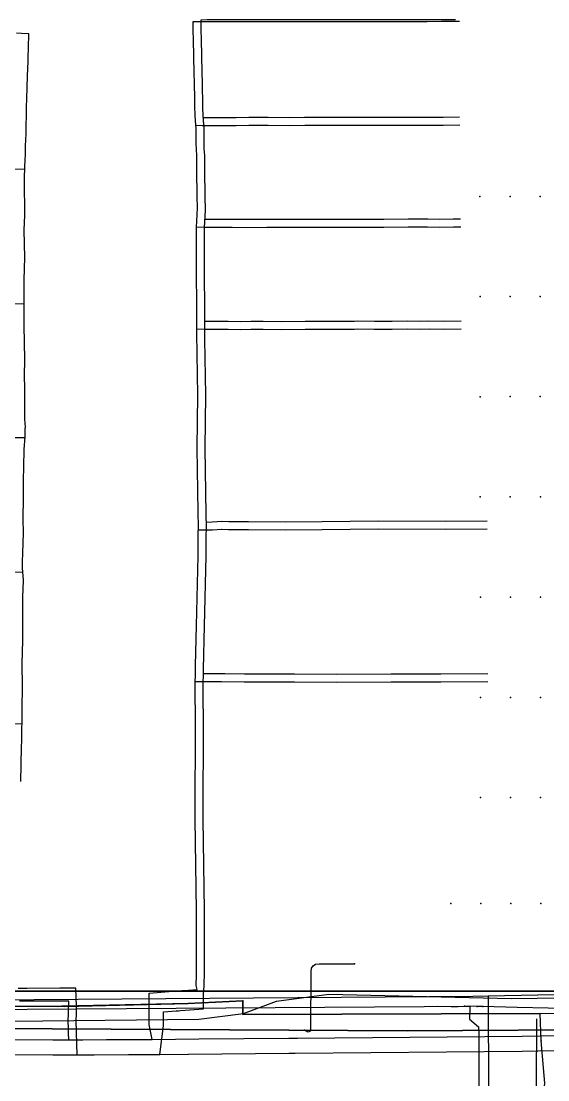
# Model space of a CAD drawing. Header units: metres. Extents: x -529 to 260, y -315 to 217.
# Drawn here: x -62.5 to -36.2, y 1.7 to 54.5 of the extents above; entities that cross this region are included whole.
import ezdxf

# ---------------------------------------------------------------- set-up
doc = ezdxf.new("R2010")
doc.units = ezdxf.units.M
for name, color, linetype, true_color in [('GM0772_ELS_Mantelbuis', 7, 'Continuous', 0x960000), ('KL1001_WAT_Appurtenance', 7, 'Continuous', 0x0000ff), ('KL1001_WAT_Waterleiding', 7, 'Continuous', 0x0000ff), ('KL1011_DAT_Duct', 7, 'Continuous', 0x00ff00), ('KL1011_DAT_Kabelbed', 7, 'Continuous', 0x00ff00), ('KL1011_DAT_Telecommunicatiekabel', 7, 'Continuous', 0x00ff00), ('KL1031_ELS_Appurtenance', 7, 'Continuous', 0x960000), ('KL1031_ELS_Elektriciteitskabel', 7, 'Continuous', 0x960000), ('KL1031_EMS_Elektriciteitskabel', 7, 'Continuous', 0xc80000), ('KL1031_GLD_Appurtenance', 7, 'Continuous', 0xffaf3c), ('KL1031_GLD_Mantelbuis', 7, 'Continuous', 0xffaf3c), ('KL1031_GLD_OlieGasChemicalienPijpleiding', 7, 'Continuous', 0xffaf3c), ('KL1049_DAT_Appurtenance', 7, 'Continuous', 0x00ff00), ('KL1049_DAT_Mantelbuis', 7, 'Continuous', 0x00ff00), ('KL1049_DAT_Telecommunicatiekabel', 7, 'Continuous', 0x00ff00), ('KL1051_DAT_Kabelbed', 7, 'Continuous', 0x00ff00), ('KL1233_WRM_ThermischePijpleiding', 7, 'Continuous', 0x008080)]:
    doc.layers.add(name, color=color, linetype=linetype, true_color=true_color)

msp = doc.modelspace()

# ---------------------------------------------------------------- linework, layer by layer
at = {"layer": 'GM0772_ELS_Mantelbuis', "linetype": 'CONTINUOUS'}
msp.add_lwpolyline([(-36.74, 4.751), (-36.796, -5.252)], dxfattribs=at)
at = {"layer": 'KL1001_WAT_Appurtenance'}
for p in [(-40.347, 5.369), (-39.703, 5.362), (-39.427, 5.354)]:
    msp.add_point(p, dxfattribs=at)
at = {"layer": 'KL1001_WAT_Waterleiding', "linetype": 'CONTINUOUS'}
for points in [[(-105.01, 4.978), (-103.031, 4.961), (-91.887, 5.034), (-74.583, 5.147), (-42.349, 5.358), (-41.68, 5.369), (-41.009, 5.367), (-40.651, 5.365), (-40.347, 5.369)], [(-40.347, 5.369), (-40.068, 5.372)], [(-40.068, 5.372), (-40.088, 4.728), (-39.648, 4.341), (-39.628, 3.943)], [(-39.703, 5.362), (-40.068, 5.372)], [(-39.427, 5.354), (-39.703, 5.362)], [(-22.492, 5.14), (-23.859, 5.137), (-24.518, 5.137), (-25.729, 5.138), (-26.554, 5.141), (-28.499, 5.152), (-29.207, 5.158), (-32.657, 5.202), (-33.698, 5.219), (-34.606, 5.237), (-37.715, 5.307), (-39.427, 5.354)], [(-39.628, 3.943), (-39.63, 1.965), (-39.776, -23.035), (-39.802, -26.542)]]:
    msp.add_lwpolyline(points, dxfattribs=at)
at = {"layer": 'KL1011_DAT_Duct', "linetype": 'CONTINUOUS'}
for points in [[(-50.93, 6.127), (-32.245, 6.127), (-32.245, 6.996)], [(-50.93, 6.127), (-32.245, 6.127), (-32.245, 6.996)], [(-74.037, 6.127), (-50.93, 6.127)], [(-74.037, 6.127), (-50.93, 6.127)]]:
    msp.add_lwpolyline(points, dxfattribs=at)
at = {"layer": 'KL1011_DAT_Kabelbed', "linetype": 'CONTINUOUS'}
for points in [[(-50.93, 6.127), (-32.245, 6.127), (-32.245, 6.996)], [(-74.037, 6.127), (-50.93, 6.127)]]:
    msp.add_lwpolyline(points, dxfattribs=at)
at = {"layer": 'KL1011_DAT_Telecommunicatiekabel', "linetype": 'CONTINUOUS'}
for points in [[(-50.93, 6.127), (-32.245, 6.127), (-32.245, 6.996), (-32.245, 6.127), (-50.93, 6.127), (-74.037, 6.127)], [(-50.93, 6.127), (-32.245, 6.127), (-32.245, 6.996), (-32.245, 6.127), (-50.93, 6.127), (-74.037, 6.127)], [(-50.93, 6.127), (-32.245, 6.127), (-32.245, 6.996), (-32.245, 6.127), (-50.93, 6.127), (-74.037, 6.127)], [(-50.93, 6.127), (-32.245, 6.127), (-32.245, 6.996), (-32.245, 6.127), (-50.93, 6.127), (-74.037, 6.127)], [(-50.93, 6.127), (-32.245, 6.127), (-32.245, 6.996), (-32.245, 6.127), (-50.93, 6.127), (-74.037, 6.127)], [(-50.93, 6.127), (-32.245, 6.127), (-32.245, 6.996), (-32.245, 6.127), (-50.93, 6.127), (-74.037, 6.127)], [(-50.93, 6.127), (-32.245, 6.127), (-32.245, 6.996), (-32.245, 6.127), (-50.93, 6.127), (-74.037, 6.127)], [(-50.93, 6.127), (-32.245, 6.127), (-32.245, 6.996), (-32.245, 6.127), (-50.93, 6.127), (-74.037, 6.127)], [(-50.93, 6.127), (-32.245, 6.127), (-32.245, 6.996), (-32.245, 6.127), (-50.93, 6.127), (-74.037, 6.127)], [(-50.93, 6.127), (-32.245, 6.127), (-32.245, 6.996), (-32.245, 6.127), (-50.93, 6.127), (-74.037, 6.127)], [(-50.93, 6.127), (-32.245, 6.127), (-32.245, 6.996), (-32.245, 6.127), (-50.93, 6.127), (-74.037, 6.127)], [(-50.93, 6.127), (-32.245, 6.127), (-32.245, 6.996), (-32.245, 6.127), (-50.93, 6.127), (-74.037, 6.127)], [(-50.93, 6.127), (-32.245, 6.127), (-32.245, 6.996), (-32.245, 6.127), (-50.93, 6.127), (-74.037, 6.127)], [(-50.93, 6.127), (-32.245, 6.127), (-32.245, 6.996), (-32.245, 6.127), (-50.93, 6.127), (-74.037, 6.127)], [(-50.93, 6.127), (-32.245, 6.127), (-32.245, 6.996), (-32.245, 6.127), (-50.93, 6.127), (-74.037, 6.127)], [(-50.93, 6.127), (-32.245, 6.127), (-32.245, 6.996), (-32.245, 6.127), (-50.93, 6.127), (-74.037, 6.127)], [(-50.93, 6.127), (-32.245, 6.127), (-32.245, 6.996), (-32.245, 6.127), (-50.93, 6.127), (-74.037, 6.127)], [(-50.93, 6.127), (-32.245, 6.127), (-32.245, 6.996), (-32.245, 6.127), (-50.93, 6.127), (-74.037, 6.127)], [(-50.93, 6.127), (-32.245, 6.127), (-32.245, 6.996), (-32.245, 6.127), (-50.93, 6.127), (-74.037, 6.127)], [(-50.93, 6.127), (-32.245, 6.127), (-32.245, 6.996), (-32.245, 6.127), (-50.93, 6.127), (-74.037, 6.127)], [(-50.93, 6.127), (-32.245, 6.127), (-32.245, 6.996), (-32.245, 6.127), (-50.93, 6.127), (-74.037, 6.127)], [(-50.93, 6.127), (-32.245, 6.127), (-32.245, 6.996), (-32.245, 6.127), (-50.93, 6.127), (-74.037, 6.127)], [(-50.93, 6.127), (-32.245, 6.127), (-32.245, 6.996), (-32.245, 6.127), (-50.93, 6.127), (-74.037, 6.127)], [(-50.93, 6.127), (-32.245, 6.127), (-32.245, 6.996), (-32.245, 6.127), (-50.93, 6.127), (-74.037, 6.127)], [(-50.93, 6.127), (-32.245, 6.127), (-32.245, 6.996), (-32.245, 6.127), (-50.93, 6.127), (-74.037, 6.127)], [(-50.93, 6.127), (-32.245, 6.127), (-32.245, 6.996), (-32.245, 6.127), (-50.93, 6.127), (-74.037, 6.127)], [(-50.93, 6.127), (-32.245, 6.127), (-32.245, 6.996), (-32.245, 6.127), (-50.93, 6.127), (-74.037, 6.127)], [(-74.037, 6.127), (-50.93, 6.127)], [(-74.037, 6.127), (-50.93, 6.127)], [(-74.037, 6.127), (-50.93, 6.127)], [(-74.037, 6.127), (-50.93, 6.127)], [(-74.037, 6.127), (-50.93, 6.127)], [(-74.037, 6.127), (-50.93, 6.127)], [(-74.037, 6.127), (-50.93, 6.127)], [(-74.037, 6.127), (-50.93, 6.127)], [(-74.037, 6.127), (-50.93, 6.127)], [(-74.037, 6.127), (-50.93, 6.127)], [(-74.037, 6.127), (-50.93, 6.127)], [(-74.037, 6.127), (-50.93, 6.127)], [(-74.037, 6.127), (-50.93, 6.127)], [(-74.037, 6.127), (-50.93, 6.127)], [(-74.037, 6.127), (-50.93, 6.127)], [(-74.037, 6.127), (-50.93, 6.127)], [(-74.037, 6.127), (-50.93, 6.127)], [(-74.037, 6.127), (-50.93, 6.127)], [(-74.037, 6.127), (-50.93, 6.127)], [(-74.037, 6.127), (-50.93, 6.127)], [(-74.037, 6.127), (-50.93, 6.127)], [(-74.037, 6.127), (-50.93, 6.127)], [(-74.037, 6.127), (-50.93, 6.127)], [(-74.037, 6.127), (-50.93, 6.127)], [(-74.037, 6.127), (-50.93, 6.127)], [(-74.037, 6.127), (-50.93, 6.127)], [(-74.037, 6.127), (-50.93, 6.127)]]:
    msp.add_lwpolyline(points, dxfattribs=at)
at = {"layer": 'KL1031_ELS_Appurtenance'}
for p in [(-39.568, 45.786), (-38.068, 45.787), (-36.568, 45.789), (-39.563, 40.791), (-38.063, 40.793), (-36.563, 40.794), (-39.557, 35.797), (-38.058, 35.798), (-36.558, 35.8), (-39.552, 30.792), (-38.053, 30.793), (-36.553, 30.794), (-39.547, 25.789), (-38.047, 25.791), (-36.547, 25.793), (-39.542, 20.787), (-38.042, 20.789), (-36.542, 20.79), (-39.537, 15.786), (-38.037, 15.788), (-36.537, 15.789), (-41.031, 10.5), (-39.531, 10.501), (-38.032, 10.502), (-36.532, 10.504), (-45.835, 7.496), (-48.336, 4.171)]:
    msp.add_point(p, dxfattribs=at)
at = {"layer": 'KL1031_ELS_Elektriciteitskabel', "linetype": 'CONTINUOUS'}
for points in [[(-159.298, 3.907), (-153.417, 3.983), (-135.502, 4.086), (-113.246, 4.04), (-85.13, 4.633), (-63.924, 4.258), (-43.209, 4.141), (-32.137, 4.207), (-8.408, 4.663), (15.142, 5.767), (39.363, 7.547), (65.962, 10.34), (84.955, 11.989)], [(-48.336, 4.171), (-48.159, 4.097), (-48.093, 4.106), (-48.047, 4.134), (-48.018, 4.181), (-48.009, 4.247), (-48.007, 7.097), (-47.982, 7.272), (-47.907, 7.397), (-47.783, 7.472), (-47.607, 7.497), (-45.835, 7.496)]]:
    msp.add_lwpolyline(points, dxfattribs=at)
at = {"layer": 'KL1031_EMS_Elektriciteitskabel', "linetype": 'CONTINUOUS'}
msp.add_lwpolyline([(-13.594, 4.564), (-32.137, 4.207), (-43.209, 4.141), (-63.924, 4.258), (-85.13, 4.633), (-113.246, 4.04), (-135.502, 4.086), (-153.417, 3.983), (-157.184, 3.608)], dxfattribs=at)
at = {"layer": 'KL1031_GLD_Appurtenance'}
msp.add_point((-39.141, 5.874), dxfattribs=at)
at = {"layer": 'KL1031_GLD_Mantelbuis', "linetype": 'CONTINUOUS'}
msp.add_lwpolyline([(-39.046, -22.62), (-39.132, 2.38)], dxfattribs=at)
at = {"layer": 'KL1031_GLD_OlieGasChemicalienPijpleiding', "linetype": 'CONTINUOUS'}
for points in [[(20.658, 7.082), (-38.344, 5.896), (-39.141, 5.874)], [(-142.643, -133.81), (-131.234, -129.294), (-129.302, -128.542), (-121.905, -125.585), (-35.274, -90.394), (-19.162, -83.909), (-18.15, -83.508), (-17.715, -82.92), (-15.295, -77.115), (-24.708, -54.247), (-31.558, -37.168), (-35.245, -28.212), (-36.43, -27), (-39.032, -26.977), (-39.141, 5.874)], [(-39.141, 5.874), (-39.917, 5.852), (-118.818, 5.261)]]:
    msp.add_lwpolyline(points, dxfattribs=at)
at = {"layer": 'KL1049_DAT_Appurtenance'}
for p in [(-51.407, 5.65), (-36.505, 3.647)]:
    msp.add_point(p, dxfattribs=at)
at = {"layer": 'KL1049_DAT_Mantelbuis', "linetype": 'CONTINUOUS'}
msp.add_lwpolyline([(-60.312, 5.362), (-54.151, 5.503)], dxfattribs=at)
at = {"layer": 'KL1049_DAT_Telecommunicatiekabel', "linetype": 'CONTINUOUS'}
for points in [[(-51.407, 5.65), (-54.151, 5.503), (-61.234, 5.366), (-71.272, 5.413), (-71.267, 4.622), (-81.279, 4.562), (-88.072, 4.521), (-97.011, 4.468), (-98.51, 4.459), (-123.361, 3.833), (-157.588, 3.627), (-157.936, 48.997), (-151.837, 49.033), (-143.085, 49.028)], [(-36.505, 3.647), (-36.566, 5.011), (-51.407, 4.959), (-51.407, 5.65), (-54.151, 5.503), (-61.234, 5.366), (-71.272, 5.413), (-71.267, 4.622), (-81.279, 4.562), (-88.072, 4.521), (-97.011, 4.468), (-98.51, 4.459), (-123.361, 3.833), (-123.374, 11.498)], [(-154.474, 3.646), (-123.361, 3.833), (-98.51, 4.459), (-97.011, 4.468), (-71.267, 4.622), (-71.272, 5.413), (-60.664, 5.363), (-54.151, 5.503), (-51.407, 5.65), (-51.407, 4.959), (-32.369, 5.026), (-28.876, 5.017), (-22.213, 4.904), (-16.073, 5.067), (-15.997, 5.063), (-15.768, 5.052), (-15.463, 5.038), (-11.83, 5.972), (-8.423, 6.255), (-8.429, 6.287)], [(-36.505, 3.647), (-36.566, 5.011), (-51.407, 4.959), (-51.407, 5.65), (-54.151, 5.503), (-60.312, 5.362), (-71.272, 5.413), (-71.267, 4.622), (-97.011, 4.468), (-98.51, 4.459)], [(-97.012, 4.468), (-71.267, 4.622), (-71.272, 5.413), (-60.312, 5.362), (-54.151, 5.503), (-51.407, 5.65), (-51.407, 4.959), (-36.566, 5.011), (-32.369, 5.026)], [(-51.407, 5.65), (-54.151, 5.503), (-60.312, 5.362), (-71.272, 5.413), (-71.267, 4.622), (-81.279, 4.562), (-81.278, 4.763)], [(-51.407, 5.65), (-54.151, 5.503), (-60.312, 5.362), (-71.272, 5.413), (-71.267, 4.622), (-81.279, 4.562), (-81.278, 4.763)], [(-51.407, 5.65), (-54.151, 5.503), (-60.312, 5.362), (-71.272, 5.413), (-71.267, 4.622), (-81.279, 4.562), (-81.278, 4.763)], [(-51.407, 5.65), (-54.151, 5.503), (-60.312, 5.362), (-71.272, 5.413), (-71.267, 4.622), (-81.279, 4.562), (-81.278, 4.763)], [(-51.407, 5.65), (-54.151, 5.503), (-60.312, 5.362), (-71.272, 5.413), (-71.267, 4.622), (-81.279, 4.562), (-81.278, 4.763)], [(-51.407, 5.65), (-54.151, 5.503), (-60.312, 5.362), (-71.272, 5.413), (-71.267, 4.622), (-81.279, 4.562), (-81.278, 4.763)], [(-51.407, 5.65), (-51.407, 4.959), (-33.74, 5.022), (-32.369, 5.026), (-28.876, 5.017), (-28.876, 5.181)], [(-51.407, 5.65), (-51.407, 4.959), (-33.74, 5.022), (-32.369, 5.026), (-28.876, 5.017), (-28.876, 5.181)], [(-51.407, 5.65), (-51.407, 4.959), (-33.74, 5.022), (-32.369, 5.026), (-28.876, 5.017), (-28.876, 5.181)], [(-51.407, 5.65), (-51.407, 4.959), (-33.74, 5.022), (-32.369, 5.026), (-28.876, 5.017), (-28.876, 5.181)], [(-51.407, 5.65), (-51.407, 4.959), (-33.74, 5.022), (-32.369, 5.026), (-28.876, 5.017), (-28.876, 5.181)], [(-51.407, 5.65), (-51.407, 4.959), (-33.74, 5.022), (-32.369, 5.026), (-28.876, 5.017), (-28.876, 5.181)], [(-51.407, 5.65), (-51.407, 4.959), (-33.74, 5.022), (-32.369, 5.026), (-28.876, 5.017), (-28.876, 5.181)], [(-51.407, 5.65), (-51.407, 4.959), (-33.74, 5.022), (-32.369, 5.026), (-28.876, 5.017), (-28.876, 5.181)], [(-51.407, 5.65), (-51.407, 4.959), (-33.74, 5.022), (-32.369, 5.026), (-28.876, 5.017), (-28.876, 5.181)], [(-51.407, 5.65), (-51.407, 4.959), (-33.74, 5.022), (-32.369, 5.026), (-28.876, 5.017), (-28.876, 5.181)], [(-51.407, 5.65), (-51.407, 4.959), (-33.74, 5.022), (-32.369, 5.026), (-28.876, 5.017), (-28.876, 5.181)], [(-51.407, 5.65), (-51.407, 4.959), (-33.74, 5.022), (-32.369, 5.026), (-28.876, 5.017), (-28.876, 5.181)], [(-36.505, 3.647), (-36.566, 5.011), (-51.407, 4.959), (-51.407, 5.65)], [(-51.407, 5.65), (-51.407, 4.959), (-33.74, 5.022), (-32.369, 5.026), (-28.876, 5.017), (-28.876, 5.181)], [(-83.51, -26.666), (-42.527, -26.554), (-42.122, -26.728), (-41.989, -27.053), (-42.032, -27.694), (-42.396, -30.443), (-42.153, -30.758), (-41.679, -30.864), (-41.39, -30.687), (-41.181, -30.227), (-41.313, -24.885), (-40.838, -21.136), (-40.362, -17.388), (-38.618, -11.379), (-37.753, -7.655), (-36.888, -3.93), (-36.336, 1.534), (-36.505, 3.647)]]:
    msp.add_lwpolyline(points, dxfattribs=at)
at = {"layer": 'KL1051_DAT_Kabelbed', "linetype": 'CONTINUOUS'}
msp.add_lwpolyline([(-62.969, 4.636), (-53.604, 4.736), (-51.387, 5.006), (-49.732, 5.629), (-47.117, 5.968), (-38.003, 5.765), (-31.502, 5.846), (-20.604, 5.872), (-14.901, 4.508), (-7.057, 4.559), (-5.469, 4.894), (-0.15, 7.948), (2.998, 8.586), (11.246, 8.645), (22.501, 8.628), (23.986, 8.625), (31.296, 8.72), (33.855, 8.992), (41.148, 9.614), (48.849, 10.181), (56.787, 10.553)], dxfattribs=at)
at = {"layer": 'KL1233_WRM_ThermischePijpleiding', "linetype": 'CONTINUOUS'}
for points in [[(-53.815, 50.647), (-53.814, 50.654), (-53.832, 51.459), (-53.838, 51.962), (-53.873, 53.614), (-53.891, 54.078), (-53.901, 54.524), (-53.543, 54.515), (-53.24, 54.516), (-52.599, 54.516), (-52.533, 54.516), (-52.462, 54.516), (-52.365, 54.517), (-51.615, 54.518), (-50.627, 54.519), (-49.278, 54.52), (-48.401, 54.521), (-46.1, 54.517), (-45.935, 54.524), (-44.544, 54.527), (-43.089, 54.528), (-42.199, 54.529), (-41.497, 54.531), (-40.595, 54.532)], [(-53.424, 51.089), (-53.431, 51.466), (-53.438, 51.97), (-53.473, 53.626), (-53.491, 54.09), (-53.497, 54.613), (-53.197, 54.614), (-52.676, 54.615), (-52.572, 54.614), (-52.571, 54.615), (-52.346, 54.615), (-51.679, 54.616), (-50.721, 54.617), (-49.272, 54.619), (-48.382, 54.619), (-46.019, 54.623), (-45.686, 54.624), (-44.4, 54.625), (-42.897, 54.627), (-42.173, 54.628), (-41.461, 54.628), (-40.796, 54.63)], [(-62.262, 48.317), (-62.228, 48.917), (-62.217, 50.25), (-62.198, 50.674), (-62.166, 51.802), (-62.141, 52.545), (-62.134, 52.748), (-62.134, 52.75), (-62.118, 53.208), (-62.111, 53.906), (-62.462, 53.928), (-62.713, 53.934)], [(-55.564, 2.971), (-55.38, 4.39), (-55.381, 4.497), (-55.382, 4.511), (-55.384, 5.088), (-54.746, 5.136), (-54.624, 5.146), (-54.522, 5.153), (-53.373, 5.24), (-53.374, 5.954), (-53.338, 6.384), (-53.325, 7.089), (-53.33, 8.933), (-53.33, 8.94), (-53.334, 10.146), (-53.399, 14.706), (-53.385, 19.635), (-53.396, 20.808), (-53.401, 21.408), (-53.382, 22.019), (-53.377, 22.193), (-53.321, 24.356), (-53.247, 27.841), (-53.24, 28.768), (-53.236, 29.303), (-53.243, 29.91), (-53.244, 29.915), (-53.287, 33.222), (-53.269, 35.871), (-53.304, 38.668), (-53.31, 39.122), (-53.305, 39.65), (-53.309, 39.911), (-53.333, 42.217), (-53.328, 43.375), (-53.329, 43.84), (-53.329, 43.845), (-53.329, 43.875), (-53.33, 44.245), (-53.311, 44.527), (-53.286, 45.1), (-53.286, 45.102), (-53.281, 45.222), (-53.289, 45.676), (-53.298, 46.225), (-53.304, 46.669), (-53.307, 47.129), (-53.318, 47.4), (-53.315, 47.829), (-53.337, 48.169), (-53.34, 48.421), (-53.348, 48.825), (-53.349, 48.882), (-53.349, 48.887), (-53.351, 49.203), (-53.377, 49.585), (-53.389, 49.864), (-53.406, 50.178), (-53.406, 50.184), (-53.416, 50.354), (-53.414, 50.658), (-53.424, 51.089)], [(-55.942, 3.718), (-56.084, 4.462), (-56.086, 4.59), (-56.086, 4.693), (-56.094, 5.472), (-56.093, 6.032), (-54.906, 6.122), (-54.465, 6.155), (-54.341, 6.164), (-53.693, 6.213), (-53.738, 6.404), (-53.728, 6.926), (-53.726, 7.093), (-53.732, 9.372), (-53.734, 10.142), (-53.799, 14.704), (-53.785, 19.634), (-53.8, 21.215), (-53.801, 21.412), (-53.781, 22.031), (-53.772, 22.377), (-53.772, 22.379), (-53.721, 24.366), (-53.647, 27.847), (-53.638, 28.938), (-53.638, 28.944), (-53.636, 29.301), (-53.645, 30.033), (-53.687, 33.221), (-53.669, 35.87), (-53.708, 38.963), (-53.708, 38.968), (-53.71, 39.121), (-53.705, 39.65), (-53.71, 40.155), (-53.711, 40.156), (-53.732, 42.216), (-53.728, 43.376), (-53.729, 43.874), (-53.73, 44.167), (-53.73, 44.258), (-53.711, 44.549), (-53.68, 45.227), (-53.683, 45.342), (-53.689, 45.669), (-53.698, 46.219), (-53.703, 46.665), (-53.708, 47.12), (-53.718, 47.393), (-53.714, 47.817), (-53.736, 48.154), (-53.74, 48.415), (-53.748, 48.819), (-53.75, 49.128), (-53.751, 49.189), (-53.776, 49.563), (-53.788, 49.844), (-53.813, 50.275), (-53.816, 50.343), (-53.815, 50.647)], [(-53.384, 49.735), (-53.293, 49.736), (-52.884, 49.736), (-52.724, 49.737), (-52.204, 49.739), (-51.748, 49.732), (-51.116, 49.741), (-50.143, 49.74), (-49.107, 49.732), (-48.326, 49.744), (-45.863, 49.745), (-45.718, 49.745), (-44.809, 49.75), (-43.733, 49.75), (-42.336, 49.754), (-41.41, 49.744), (-40.586, 49.766)], [(-53.762, 49.347), (-53.442, 49.333), (-53.29, 49.336), (-52.884, 49.336), (-52.486, 49.337), (-52.485, 49.338), (-52.206, 49.339), (-51.748, 49.332), (-51.114, 49.341), (-50.144, 49.34), (-49.106, 49.333), (-48.323, 49.344), (-45.864, 49.346), (-45.718, 49.344), (-44.808, 49.35), (-43.732, 49.351), (-42.337, 49.354), (-41.407, 49.344), (-40.575, 49.367)], [(-62.503, 16.592), (-62.466, 18.299), (-62.458, 18.637), (-62.446, 19.199), (-62.435, 19.573), (-62.432, 19.851), (-62.432, 19.853), (-62.428, 20.188), (-62.417, 21.353), (-62.429, 22.465), (-62.409, 23.631), (-62.4, 24.467), (-62.403, 25.817), (-62.392, 26.165), (-62.376, 26.663), (-62.423, 27.245), (-62.413, 27.558), (-62.399, 27.979), (-62.374, 29.007), (-62.385, 29.698), (-62.37, 30.742), (-62.371, 31.527), (-62.357, 32.394), (-62.334, 33.054), (-62.333, 33.062), (-62.33, 33.161), (-62.29, 33.796), (-62.279, 34.187), (-62.277, 34.279), (-62.297, 34.667), (-62.298, 35.277), (-62.307, 35.704), (-62.303, 36.268), (-62.313, 36.78), (-62.301, 37.695), (-62.314, 38.448), (-62.34, 39.397), (-62.333, 39.806), (-62.331, 39.981), (-62.329, 40.422), (-62.329, 40.856), (-62.329, 41.199), (-62.333, 41.623), (-62.31, 42.737), (-62.329, 44.106), (-62.305, 44.855), (-62.313, 46.582), (-62.313, 46.721), (-62.302, 47.237), (-62.28, 47.65), (-62.279, 47.657), (-62.269, 47.855), (-62.264, 48.289), (-62.262, 48.317)], [(-75.569, 47.404), (-75.363, 47.397), (-74.378, 47.375), (-73.162, 47.359), (-71.017, 47.314), (-67.831, 47.261), (-65.504, 47.213), (-63.677, 47.179), (-63.663, 47.179), (-63.658, 47.178), (-62.304, 47.149)], [(-53.306, 44.651), (-53.081, 44.649), (-52.936, 44.654), (-52.369, 44.652), (-52.367, 44.652), (-52.131, 44.652), (-51.942, 44.651), (-51.214, 44.65), (-50.223, 44.653), (-49.52, 44.655), (-48.346, 44.663), (-45.821, 44.662), (-45.157, 44.657), (-44.87, 44.66), (-44.366, 44.655), (-43.153, 44.667), (-42.63, 44.666), (-42.181, 44.668), (-41.581, 44.663), (-40.9, 44.668), (-40.54, 44.679)], [(-53.729, 44.278), (-53.35, 44.251), (-53.077, 44.25), (-52.931, 44.253), (-52.555, 44.252), (-52.132, 44.252), (-51.943, 44.252), (-51.213, 44.249), (-50.223, 44.252), (-49.518, 44.256), (-48.344, 44.264), (-45.823, 44.262), (-45.156, 44.256), (-44.869, 44.26), (-44.366, 44.255), (-43.15, 44.267), (-42.63, 44.267), (-42.182, 44.268), (-41.582, 44.264), (-40.892, 44.268), (-40.527, 44.279)], [(-75.637, 40.674), (-75.525, 40.673), (-75.07, 40.669), (-74.386, 40.66), (-73.396, 40.636), (-72.377, 40.611), (-70.959, 40.597), (-70.407, 40.582), (-67.86, 40.541), (-66.493, 40.511), (-65, 40.479), (-63.798, 40.456), (-63.475, 40.45), (-62.329, 40.425)], [(-53.709, 39.183), (-53.309, 39.17), (-52.925, 39.164), (-52.603, 39.162), (-52.53, 39.162), (-52.147, 39.162), (-51.524, 39.156), (-51.006, 39.165), (-50.398, 39.166), (-49.476, 39.158), (-48.306, 39.169), (-45.829, 39.172), (-45.7, 39.176), (-44.847, 39.167), (-43.949, 39.169), (-43.174, 39.178), (-42.613, 39.17), (-42.114, 39.177), (-41.362, 39.173), (-40.501, 39.186)], [(-53.306, 39.571), (-52.92, 39.564), (-52.529, 39.561), (-52.436, 39.561), (-52.424, 39.562), (-52.145, 39.562), (-51.525, 39.555), (-51.01, 39.565), (-50.397, 39.566), (-49.476, 39.557), (-48.308, 39.569), (-45.835, 39.572), (-45.703, 39.576), (-44.845, 39.567), (-43.952, 39.568), (-43.173, 39.579), (-42.613, 39.57), (-42.115, 39.576), (-41.364, 39.573), (-40.508, 39.586)], [(-75.524, 33.996), (-75.363, 33.994), (-74.406, 33.978), (-73.86, 33.965), (-72.65, 33.943), (-71.354, 33.919), (-70.357, 33.902), (-67.821, 33.852), (-66.949, 33.84), (-65.662, 33.809), (-64.674, 33.793), (-63.921, 33.782), (-63.916, 33.782), (-63.121, 33.772), (-62.778, 33.759), (-62.292, 33.759)], [(-53.238, 29.541), (-52.949, 29.552), (-52.69, 29.573), (-52.689, 29.573), (-52.496, 29.589), (-52.117, 29.573), (-51.127, 29.567), (-49.284, 29.552), (-47.459, 29.571), (-44.662, 29.6), (-41.266, 29.58), (-39.217, 29.597)], [(-53.637, 29.144), (-52.925, 29.153), (-52.487, 29.189), (-52.466, 29.188), (-52.127, 29.174), (-51.13, 29.167), (-49.284, 29.152), (-47.455, 29.171), (-44.66, 29.201), (-41.267, 29.18), (-39.214, 29.197)], [(-75.428, 27.287), (-75.243, 27.283), (-74.314, 27.273), (-73.232, 27.244), (-72.066, 27.23), (-70.997, 27.201), (-70.334, 27.192), (-67.819, 27.153), (-66.869, 27.13), (-65.678, 27.103), (-65.198, 27.094), (-64.19, 27.083), (-63.354, 27.064), (-62.407, 27.043)], [(-53.383, 21.977), (-53.184, 21.974), (-52.741, 21.978), (-52.319, 21.975), (-52.318, 21.975), (-51.338, 21.969), (-48.835, 21.964), (-46.724, 21.944), (-44.006, 21.96), (-41.523, 21.968), (-39.177, 21.975)], [(-53.796, 21.582), (-53.184, 21.574), (-52.739, 21.578), (-52.479, 21.576), (-51.34, 21.569), (-48.837, 21.563), (-46.725, 21.543), (-44.004, 21.56), (-41.522, 21.568), (-39.176, 21.576)], [(-75.608, 19.72), (-75.08, 19.712), (-74.43, 19.697), (-73.265, 19.677), (-72.213, 19.658), (-71.222, 19.643), (-70.712, 19.627), (-67.96, 19.584), (-66.468, 19.546), (-65.637, 19.538), (-64.154, 19.508), (-63.578, 19.499), (-63.576, 19.499), (-62.923, 19.488), (-62.438, 19.472)], [(-55.563, 2.972), (-54.137, 2.983), (-54.135, 2.983), (-49.11, 3.028), (-48.797, 3.031), (-37.454, 3.136), (-36.68, 3.144), (-25.693, 3.252), (-24.733, 3.271), (-21.347, 3.34), (-20.017, 3.367), (-9.415, 3.689), (-8.703, 3.71), (-8.157, 3.733), (-8.133, 4.421), (-8.135, 4.523), (-8.135, 4.526), (-8.173, 6.239), (-8.229, 10.916), (-8.285, 16.887), (-8.291, 17.548)], [(-55.94, 3.717), (-53.612, 3.739), (-49.117, 3.778), (-48.707, 3.782), (-48.68, 3.782), (-37.461, 3.886), (-36.564, 3.895), (-36.543, 3.896), (-25.705, 4.001), (-24.8, 4.02), (-24.793, 4.02), (-21.646, 4.084), (-21.634, 4.084), (-20.036, 4.116), (-9.624, 4.432), (-9.617, 4.433), (-8.883, 4.455), (-8.892, 4.813), (-8.923, 6.226), (-8.979, 10.907), (-9.017, 14.968), (-9.037, 17.034)], [(-104.192, 12.286), (-104.185, 11.778), (-104.151, 8.883), (-104.054, 4.09), (-104.055, 4.085), (-104.049, 3.849), (-103.706, 3.845), (-101.976, 3.826), (-92.461, 3.809), (-92.456, 3.809), (-90.362, 3.805), (-83.21, 3.775), (-80.447, 3.769), (-76.006, 3.76), (-68.428, 3.726), (-68.423, 3.726), (-68.369, 3.726), (-60.902, 3.701), (-60.497, 3.702), (-60.492, 3.701), (-60.111, 3.703)], [(-104.937, 11.884), (-104.93, 11.349), (-104.93, 11.348), (-104.9, 8.871), (-104.796, 3.671), (-104.791, 3.595), (-104.79, 3.588), (-104.753, 3.117), (-104.187, 3.102), (-104.073, 3.099), (-101.981, 3.076), (-93.024, 3.06), (-90.364, 3.055), (-83.212, 3.025), (-80.855, 3.02), (-80.835, 3.02), (-76.009, 3.01), (-68.862, 2.978), (-68.372, 2.976), (-60.903, 2.951), (-60.212, 2.953), (-59.693, 2.953)], [(-59.693, 2.953), (-59.724, 4.055), (-59.726, 4.205), (-59.731, 4.528), (-59.714, 5.107), (-59.725, 5.382), (-59.726, 5.384), (-59.763, 6.268), (-60.216, 6.268), (-60.513, 6.267), (-60.551, 6.267), (-62.185, 6.265), (-62.26, 6.265), (-62.644, 6.266)], [(-60.111, 3.703), (-60.123, 4.044), (-60.129, 4.374), (-60.132, 4.531), (-60.115, 5.107), (-60.107, 5.625), (-60.324, 5.625), (-60.85, 5.624), (-62.225, 5.622), (-62.568, 5.621)], [(-60.111, 3.703), (-59.41, 3.704), (-59.405, 3.704), (-58.225, 3.705), (-58.219, 3.706), (-57.13, 3.707), (-57.112, 3.708)], [(-57.112, 3.708), (-56.652, 3.712), (-56.647, 3.711), (-55.94, 3.717)], [(-59.693, 2.953), (-59.398, 2.954), (-59.382, 2.954), (-58.839, 2.955), (-57.126, 2.957), (-56.917, 2.96)], [(-56.917, 2.96), (-56.417, 2.963), (-55.563, 2.972)]]:
    msp.add_lwpolyline(points, dxfattribs=at)

doc.saveas('drawing.dxf')
